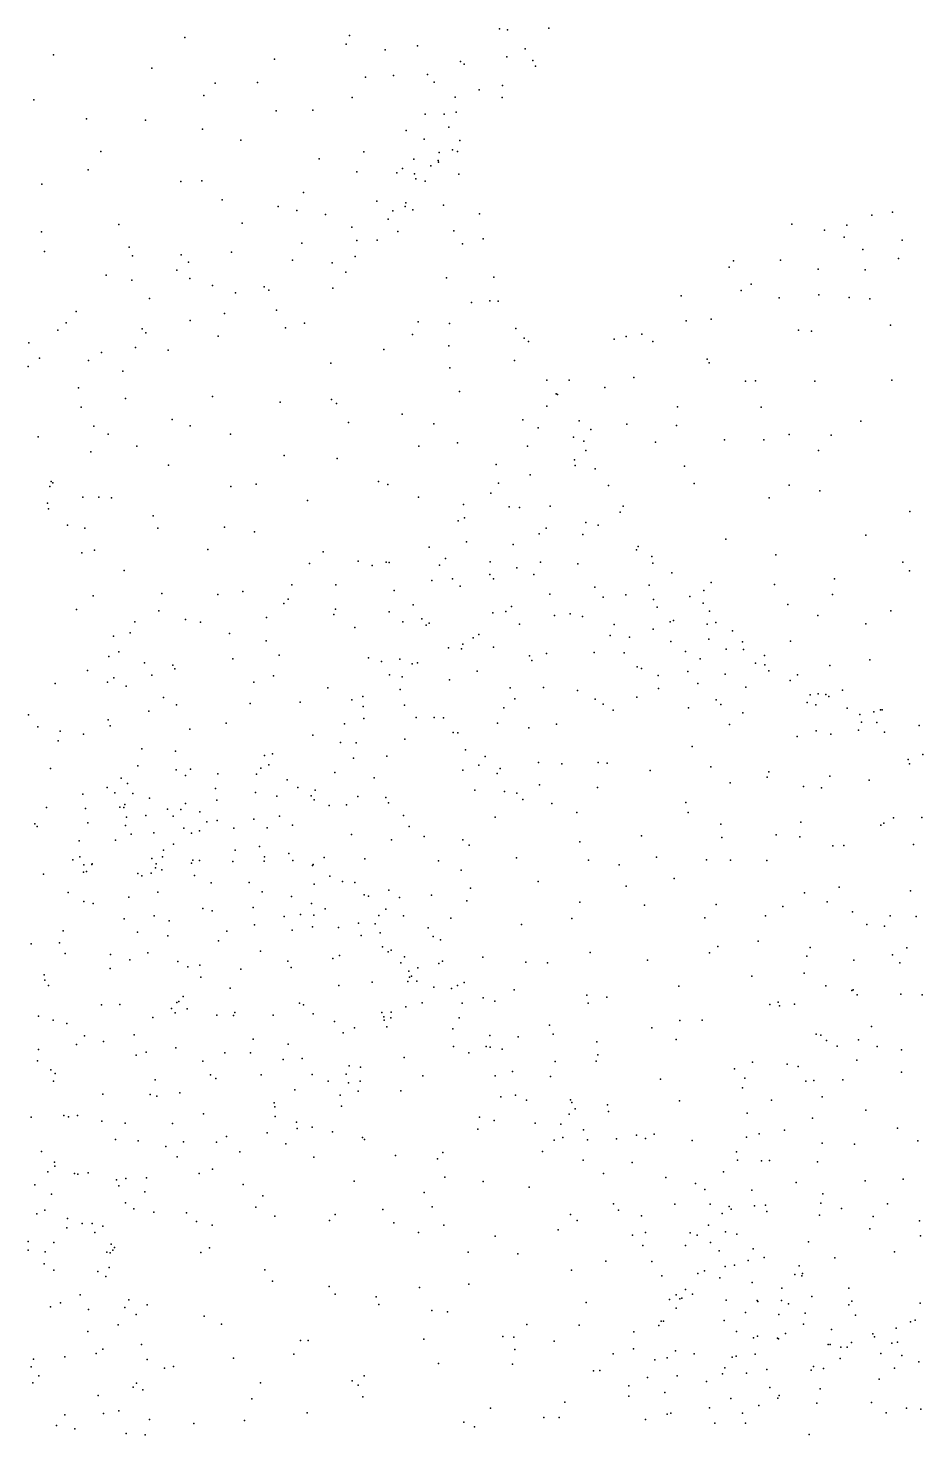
# Model space of a CAD drawing. Header units: metres. Extents: x -23.9 to 23.9, y -27.4 to 27.4.
# Drawn here: x -0.01 to 4.35, y 13.69 to 20.54 of the extents above; entities that cross this region are included whole.
import ezdxf

# ---------------------------------------------------------------- set-up
doc = ezdxf.new("R2010")
doc.units = ezdxf.units.M

msp = doc.modelspace()

# ---------------------------------------------------------------- linework, layer by layer
for p in [(0.7538, 20.494, 2.8102), (1.5562, 20.5032, -3.0308), (2.2852, 20.5357, -0.3714), (2.3245, 20.5306, -2.4328), (2.5255, 20.5388, -2.0507), (1.5399, 20.461, 2.1172), (1.7297, 20.4333, 1.702), (1.8863, 20.4533, 1.2499), (2.4107, 20.4377, -0.7996), (0.1147, 20.4083, -3.8147), (0.5936, 20.344, 2.942), (1.19, 20.3882, 2.8173), (2.0956, 20.376, -2.5747), (2.1133, 20.3627, -0.0599), (2.3216, 20.3993, -2.1925), (2.4482, 20.3818, -1.4392), (2.4605, 20.3543, -1.7099), (1.1083, 20.2747, -3.1901), (1.6339, 20.3007, 2.2853), (1.7702, 20.3084, 1.9166), (1.9359, 20.3133, 1.4799), (1.9677, 20.2764, 0.6299), (0.847, 20.2105, 3.012), (0.9013, 20.2711, -3.3279), (2.1876, 20.2379, -0.557), (2.2999, 20.2592, -1.2095), (0.0194, 20.1897, -3.6573), (1.377, 20.1395, -2.9234), (1.5695, 20.2004, 2.7058), (2.0697, 20.2023, -2.3146), (2.2984, 20.2014, -1.5854), (0.2756, 20.0967, 3.043), (0.5623, 20.0908, -3.4447), (1.1982, 20.1357, 3.0349), (1.924, 20.1202, 0.9207), (2.0157, 20.12, 1.3098), (2.0746, 20.1292, 0.0649), (0.8409, 20.0476, -3.2288), (1.8323, 20.041, -2.4821), (2.0389, 20.0562, -0.2815), (0.3452, 19.9383, -3.4492), (1.0269, 19.9935, -3.0688), (1.6252, 19.9365, 3.1119), (1.9198, 19.9978, 2.3254), (1.9914, 19.9339, -0.766), (2.0577, 19.9466, 2.1028), (2.0806, 19.9382, 1.8058), (2.0932, 19.9923, -1.533), (1.4086, 19.9032, 3.2685), (1.8686, 19.9015, 2.7021), (1.9518, 19.8691, 0.2245), (1.9876, 19.8938, -1.1012), (1.9886, 19.8867, 1.1209), (0.2835, 19.8492, 3.1328), (0.8364, 19.7957, -3.0465), (1.5922, 19.8393, -2.5682), (1.7868, 19.8348, -2.0553), (1.813, 19.8559, 2.9608), (1.8713, 19.8291, -1.7945), (1.8791, 19.8045, -0.354), (2.0878, 19.8278, 1.5231), (0.058, 19.7794, -3.3006), (0.7355, 19.7925, 3.3871), (1.3323, 19.7384, -2.5686), (1.9234, 19.7937, -1.458), (0.9365, 19.7024, -2.7688), (1.2085, 19.6701, 3.4729), (1.6885, 19.6961, -1.5547), (1.8265, 19.6697, 0.4917), (1.83, 19.6877, -0.7602), (2.0134, 19.6773, 2.903), (1.0329, 19.5898, -2.3598), (1.2993, 19.6507, -2.2338), (1.4388, 19.632, -1.8808), (1.7436, 19.6088, 0.2522), (1.7661, 19.6496, -0.1799), (1.8644, 19.6545, 3.2307), (2.1892, 19.6339, 1.8917), (4.0979, 19.6288, 10.0865), (4.1988, 19.6425, 9.8246), (0.0575, 19.5472, 3.0914), (0.4337, 19.5827, -2.8539), (1.5663, 19.5703, -1.1905), (1.791, 19.5485, 3.4804), (2.0639, 19.5514, 1.3346), (3.7081, 19.5844, 9.4988), (3.8682, 19.5556, 9.9787), (3.9628, 19.5214, 10.3166), (3.976, 19.5789, 9.4568), (0.4838, 19.4717, -2.5716), (1.3239, 19.4913, -1.4182), (1.5915, 19.5052, -0.762), (1.6898, 19.5057, -0.4453), (2.1061, 19.4892, 3.145), (2.2069, 19.5129, 2.3482), (4.0538, 19.4608, 8.9978), (4.2462, 19.5063, 9.1567), (0.0706, 19.4518, -2.7358), (0.4992, 19.4294, 3.5235), (0.7359, 19.4346, -2.1191), (0.7721, 19.4001, 3.7221), (0.9815, 19.4476, -1.8143), (1.2782, 19.4089, -1.0879), (1.4709, 19.3964, -0.4879), (1.5836, 19.4267, 3.7286), (3.4241, 19.4061, 9.8107), (3.6534, 19.4094, 10.2722), (4.2273, 19.4171, 8.8245), (0.3713, 19.3361, -2.2257), (0.7152, 19.36, -1.8234), (0.7794, 19.3193, -1.5514), (1.5377, 19.3508, -0.0545), (2.0285, 19.3226, 3.5181), (2.2579, 19.3257, 2.6562), (3.403, 19.3753, 9.5259), (3.836, 19.3648, 8.9122), (4.0655, 19.3615, 10.5999), (0.4969, 19.312, -1.9353), (0.8891, 19.2855, -1.2419), (1.0001, 19.2507, -0.9267), (1.1409, 19.279, 3.8352), (1.1626, 19.2635, -0.6013), (1.4753, 19.2728, 0.2078), (3.4614, 19.261, 10.4563), (3.51, 19.2927, 9.0221), (0.5831, 19.2232, -1.4206), (2.1491, 19.2026, 1.8112), (2.2391, 19.2103, 3.4158), (2.2791, 19.2097, 2.1894), (3.1697, 19.2354, 9.9585), (3.6468, 19.2258, 8.7827), (3.8398, 19.2397, 10.6695), (3.987, 19.227, 8.5208), (4.0878, 19.22, 10.8175), (0.2251, 19.1589, -1.5996), (0.7807, 19.115, 3.9127), (0.9477, 19.149, -0.5589), (1.1999, 19.1656, 0.0438), (3.1944, 19.114, 10.543), (3.3162, 19.1217, 8.8328), (0.1365, 19.0675, -0.9196), (0.1771, 19.1045, -1.1956), (0.546, 19.0748, -0.8266), (0.5646, 19.0555, 3.7471), (1.2447, 19.0791, 3.9973), (1.3365, 19.1024, 0.4388), (1.8629, 19.0467, 4.0528), (1.8893, 19.1093, 1.1806), (2.0425, 19.1009, 3.822), (2.3647, 19.0771, 3.1882), (2.9785, 19.048, 9.5724), (3.7412, 19.0675, 10.8739), (3.8042, 19.0633, 8.3625), (4.189, 19.0924, 8.1864), (-0.0051, 19.0071, -0.448), (0.5149, 18.9845, -0.4219), (0.9159, 19.0383, -0.0336), (1.7233, 18.9748, 1.0031), (2.0396, 18.9926, 1.6246), (2.4062, 19.0291, 2.8283), (2.4263, 19.0135, 2.5391), (2.8441, 19.0242, 10.4111), (2.9029, 19.0366, 9.9487), (3.0327, 19.0133, 9.244), (0.0464, 18.9316, 3.2477), (0.2857, 18.9202, 0.1003), (0.348, 18.9594, -0.1981), (0.6732, 18.9703, -0.1826), (1.4646, 18.9079, 0.7235), (2.3589, 18.9198, 2.3235), (3.2958, 18.9271, 8.4614), (3.3059, 18.9096, 10.8551), (-0.0083, 18.8914, 2.8651), (0.4518, 18.8689, 0.3361), (2.0443, 18.8843, 4.0814), (2.9392, 18.8374, 8.8163), (0.2361, 18.7874, 3.5642), (2.0911, 18.7695, 1.9208), (2.5159, 18.8244, 3.0623), (2.6251, 18.8252, 9.8752), (2.7986, 18.789, 9.0847), (3.4839, 18.8192, 8.208), (3.5319, 18.8214, 11.0649), (3.8199, 18.8204, 8.0212), (4.1951, 18.8255, 7.8178), (0.4663, 18.7352, 0.6468), (0.8887, 18.7453, 0.5025), (1.2187, 18.7179, 0.7521), (1.4677, 18.7311, 0.9059), (1.4922, 18.7111, 4.2488), (2.5155, 18.6989, 9.6563), (2.5612, 18.7586, 10.1714), (2.5689, 18.7553, 2.721), (0.2499, 18.6932, 0.7954), (0.6921, 18.6334, 0.7518), (1.8113, 18.6587, 1.3731), (2.3999, 18.6317, 9.9494), (3.1528, 18.6957, 8.2195), (3.5593, 18.6941, 7.9945), (0.3118, 18.6011, 3.7023), (0.7801, 18.6017, 4.1073), (0.9767, 18.5624, 0.7483), (1.5512, 18.619, 1.1068), (1.9656, 18.6121, 4.3565), (2.4736, 18.5927, 2.4081), (2.674, 18.6262, 8.9321), (2.7311, 18.5852, 8.6311), (2.9059, 18.6105, 10.8643), (3.1467, 18.6045, 11.109), (4.0439, 18.6244, 7.6274), (0.0409, 18.5486, 2.8135), (0.3804, 18.5615, 1.0745), (0.5208, 18.5028, 3.9227), (1.8936, 18.504, 1.6228), (2.0808, 18.5197, 1.9112), (2.4224, 18.504, 4.1749), (2.6458, 18.5476, 3.8605), (2.6965, 18.5283, 2.8217), (3.0449, 18.5234, 8.011), (3.3811, 18.5335, 7.8748), (3.5728, 18.5336, 11.1274), (3.6959, 18.5598, 7.7342), (3.9006, 18.5566, 11.1262), (0.2964, 18.4753, 1.3022), (1.2377, 18.4579, 1.0304), (1.4958, 18.4427, 4.4246), (2.6505, 18.4373, 10.7346), (2.7063, 18.4824, 3.2964), (3.8381, 18.4823, 7.5484), (0.6744, 18.4102, 1.2094), (2.2691, 18.4142, 9.6694), (2.4345, 18.3631, 8.8404), (2.6546, 18.4098, 8.45), (2.7507, 18.3936, 3.5393), (3.1856, 18.4068, 7.7703), (0.097, 18.3077, 1.7571), (0.1042, 18.3321, 3.239), (0.1122, 18.3252, 2.1522), (0.9785, 18.3066, 1.2302), (1.1021, 18.3177, 4.4321), (1.6963, 18.3313, 1.5619), (1.7416, 18.3164, 4.5334), (2.2817, 18.3238, 10.1688), (2.8157, 18.3112, 2.9937), (3.2329, 18.322, 11.168), (3.696, 18.3133, 11.1677), (0.0863, 18.2263, 2.4576), (0.2579, 18.2552, 3.6057), (0.3357, 18.2557, 1.6302), (0.3967, 18.2512, 3.8813), (1.3509, 18.2396, 1.3294), (1.8912, 18.2544, 1.8277), (2.1105, 18.2195, 9.8194), (2.2437, 18.2743, 4.508), (3.5979, 18.2518, 7.3559), (3.8448, 18.2852, 7.2748), (0.0906, 18.1989, 2.7572), (0.6002, 18.164, 1.6553), (2.1151, 18.1546, 9.5838), (2.3321, 18.2073, 10.516), (2.3834, 18.2049, 8.5699), (2.532, 18.2117, 10.7837), (2.8729, 18.1824, 3.5491), (2.8874, 18.2113, 11.0898), (4.2822, 18.1847, 11.0814), (0.1835, 18.1193, 3.4149), (0.2669, 18.1043, 2.2251), (0.6223, 18.1035, 4.1658), (0.9473, 18.1094, 1.6376), (1.0931, 18.0869, 4.5107), (2.0847, 18.1401, 4.6872), (2.5129, 18.1036, 8.2201), (2.7053, 18.1316, 7.9625), (2.7663, 18.1185, 2.7517), (2.1251, 18.0382, 10.2438), (2.3525, 18.025, 2.137), (2.4793, 18.0768, 4.5298), (2.6921, 18.0727, 4.3891), (2.9603, 18.0147, 3.8908), (3.387, 18.0499, 7.1448), (4.0694, 18.0694, 6.8535), (0.2537, 17.9847, 2.4666), (0.3152, 17.9963, 3.673), (0.8655, 18.0006, 4.3867), (1.4277, 17.9894, 1.6364), (1.9442, 18.0121, 1.9669), (2.0222, 17.9559, 9.3821), (2.9531, 17.9988, 7.3826), (3.0277, 17.9659, 3.1878), (3.6312, 17.9748, 6.9244), (0.4587, 17.8981, 3.9628), (1.3614, 17.9322, 4.7476), (1.5973, 17.9442, -21.3144), (1.6656, 17.9218, -21.6914), (1.7346, 17.9386, -20.9844), (1.7482, 17.9366, 4.7904), (1.9938, 17.9237, 4.824), (2.2395, 17.8784, -21.6826), (2.2398, 17.9397, 8.451), (2.3695, 17.911, -21.305), (2.4522, 17.8787, 4.7308), (2.4858, 17.938, 8.0194), (2.667, 17.9301, 2.5356), (3.0328, 17.9345, 3.6283), (3.1246, 17.8859, 7.0132), (4.2488, 17.9385, 11.1545), (4.2812, 17.897, 6.6921), (1.2755, 17.8278, -22.0059), (1.4892, 17.8277, -20.6181), (1.9557, 17.849, -20.4375), (2.0566, 17.858, 8.8465), (2.0947, 17.8214, 10.5431), (2.2559, 17.8573, 10.7693), (2.749, 17.8167, 4.5895), (3.0142, 17.8269, 2.9635), (3.3152, 17.8399, 11.2665), (3.6242, 17.8296, 6.7091), (3.9158, 17.8576, 6.623), (0.3081, 17.775, 2.5935), (0.6418, 17.7859, 4.3056), (0.9143, 17.7812, 4.5004), (1.037, 17.7956, -21.4959), (1.2569, 17.759, 1.9547), (1.7724, 17.8009, 2.0025), (2.5305, 17.7826, -21.8778), (2.7911, 17.768, -21.6132), (2.9002, 17.7788, -20.9171), (3.0355, 17.7565, 11.3028), (3.2119, 17.7713, 3.9068), (3.2766, 17.7397, 3.5628), (3.2798, 17.8007, 6.8169), (3.906, 17.7813, 6.3777), (0.2264, 17.7074, 2.8983), (0.6277, 17.7009, 2.0328), (1.2369, 17.7378, -20.4095), (1.4793, 17.6839, -22.4453), (1.4882, 17.7103, 4.8852), (1.7496, 17.6975, 9.8908), (1.8655, 17.7313, 9.43), (2.2538, 17.6926, 2.224), (2.3173, 17.6977, -20.1129), (2.3437, 17.7229, 7.9268), (2.5537, 17.679, 7.535), (2.6303, 17.6864, 4.9047), (2.6891, 17.6736, -20.1787), (3.0537, 17.7193, 4.7469), (3.3087, 17.6994, -21.2861), (3.6891, 17.733, 11.2708), (3.8352, 17.6797, 6.1222), (4.1908, 17.7019, 6.3179), (0.5117, 17.6474, 4.037), (0.7577, 17.6593, -21.2121), (0.8308, 17.6463, -20.4796), (1.1517, 17.6699, 4.6805), (1.5813, 17.6211, -19.9433), (1.8147, 17.6478, 10.1292), (1.9086, 17.6631, 4.9878), (1.9292, 17.6314, -22.5936), (1.9429, 17.6416, 8.6963), (2.3824, 17.6365, -22.5046), (2.8434, 17.6347, 2.6001), (3.0345, 17.6123, 6.6884), (3.1157, 17.6474, -20.3173), (3.132, 17.6548, -21.6622), (3.2961, 17.6373, 3.1614), (3.3389, 17.6453, 4.2504), (3.4194, 17.6041, 6.4054), (4.0694, 17.6388, 11.2909), (0.4071, 17.5789, 3.8135), (0.4877, 17.5941, 2.3183), (0.9711, 17.5906, -22.3767), (1.1496, 17.5554, 2.0358), (2.1077, 17.5394, 10.8576), (2.1581, 17.5699, -19.7488), (2.1853, 17.5864, 8.0724), (2.8241, 17.5819, 11.2659), (2.9187, 17.5731, 5.1009), (3.1199, 17.5518, 2.8508), (3.3042, 17.5638, 5.0452), (3.4684, 17.551, -20.6148), (3.7023, 17.5541, 5.8657), (0.3839, 17.479, -20.9132), (0.4331, 17.5023, -21.409), (0.9879, 17.4685, -20.0274), (1.2139, 17.4859, -22.7834), (1.6483, 17.4726, 9.6489), (1.8015, 17.4661, 8.8398), (2.0368, 17.5217, 8.3151), (2.1012, 17.516, 2.1305), (2.2571, 17.5245, 5.1159), (2.432, 17.483, 7.4386), (2.5147, 17.4943, -19.6845), (2.7465, 17.4985, 6.9707), (2.8931, 17.4974, -19.8835), (3.1915, 17.503, 6.3562), (3.2631, 17.4683, 5.2671), (3.3895, 17.5146, 11.3317), (3.4734, 17.5139, -21.5237), (3.5762, 17.4834, 3.4101), (0.2811, 17.4107, 3.2753), (0.5576, 17.4481, -20.4364), (0.6963, 17.4372, 4.3789), (0.7064, 17.4194, 2.1265), (1.7113, 17.4547, 9.2846), (1.8603, 17.4433, 5.1244), (1.8867, 17.4486, 10.6288), (2.1776, 17.4085, 7.8374), (2.4431, 17.4603, 11.0833), (2.9563, 17.4296, -22.4685), (2.9764, 17.4205, 5.3941), (3.2032, 17.4068, 5.9547), (3.532, 17.4464, 4.8263), (3.5779, 17.4393, 4.3894), (3.5959, 17.4097, 5.5104), (3.8939, 17.4349, 5.6885), (4.089, 17.4623, 5.8333), (0.1239, 17.348, -21.2498), (0.3775, 17.354, 2.8567), (0.4088, 17.3751, -22.0165), (0.4693, 17.3346, 3.9225), (0.593, 17.3889, -22.5256), (1.0898, 17.3544, 4.7093), (1.1861, 17.3844, -19.7378), (1.7498, 17.3899, 10.3926), (1.8114, 17.381, -23.0537), (2.0428, 17.3658, -19.4315), (3.0575, 17.3868, 2.6367), (3.2514, 17.3476, 2.8287), (3.3836, 17.3931, 5.7042), (3.4848, 17.3301, -22.1016), (3.7002, 17.3627, 4.0485), (3.7361, 17.3901, 11.3358), (0.6502, 17.2791, 2.3583), (1.4499, 17.3272, 2.0881), (1.5668, 17.2691, 9.3861), (1.6205, 17.2849, 5.0783), (1.8016, 17.319, 8.5569), (2.338, 17.3269, 5.3146), (2.3609, 17.2733, -19.2906), (2.4998, 17.3279, 7.1064), (2.6652, 17.314, 11.2634), (2.7508, 17.2708, 6.6314), (2.9542, 17.2812, 11.4106), (3.0604, 17.3236, 5.7151), (3.3397, 17.2679, -22.4559), (3.7983, 17.2931, 5.1075), (3.8372, 17.2981, 5.3942), (3.8749, 17.2944, -20.449), (3.8893, 17.2838, -21.329), (3.9555, 17.3146, -20.9253), (-0.0061, 17.1957, -21.5867), (0.5793, 17.2134, 4.1343), (0.7137, 17.2434, -22.8617), (1.0717, 17.2505, 2.1497), (1.3163, 17.2573, 4.8805), (1.6216, 17.2365, -19.2926), (1.8228, 17.2416, 10.7917), (2.307, 17.2301, 2.2008), (2.791, 17.2471, -19.4171), (2.8393, 17.2174, 5.8739), (3.205, 17.2286, 11.4055), (3.3623, 17.245, -19.6237), (3.4694, 17.2052, 11.3932), (3.7826, 17.2557, 3.4798), (3.8254, 17.2437, 4.3447), (3.9778, 17.228, 4.8281), (4.0402, 17.1971, 4.5796), (4.1084, 17.2091, 5.1414), (4.1397, 17.2193, 5.3842), (4.1488, 17.2194, 11.3661), (0.0385, 17.1362, -20.5624), (0.3808, 17.1705, -19.9011), (0.3913, 17.1415, 3.2301), (0.7788, 17.1249, 4.4638), (0.9556, 17.155, -19.4333), (1.5313, 17.1512, 10.2533), (1.6258, 17.1776, 8.7698), (1.8795, 17.1827, 2.0778), (1.9684, 17.1818, 7.9867), (2.0137, 17.1803, 5.3113), (2.2755, 17.154, 11.0886), (2.4291, 17.1322, 6.9307), (2.5629, 17.1496, 5.583), (3.4051, 17.148, 2.8365), (4.048, 17.1603, 3.9486), (4.1222, 17.1586, 4.2927), (4.3291, 17.1431, 5.0537), (0.1374, 17.0683, -13.2778), (0.1478, 17.1164, -22.3793), (0.2606, 17.1016, -14.2818), (1.3775, 17.0961, 9.7469), (1.5123, 17.0599, 8.9687), (1.5879, 17.0597, 10.5849), (1.8258, 17.0769, 8.1587), (2.06, 17.11, 7.6786), (2.0825, 17.1081, -23.3359), (3.7339, 17.089, -22.1866), (3.8272, 17.1168, -19.8328), (3.8984, 17.1012, 11.3874), (4.0329, 17.1203, 3.6777), (4.1603, 17.1115, -21.236), (0.5454, 17.0293, 2.7751), (0.7082, 17.0188, 2.526), (1.1413, 16.9972, -23.4088), (1.1811, 17.0049, 4.8255), (1.737, 16.9945, -18.8879), (2.1204, 17.0249, 7.4218), (2.2164, 16.9922, 5.5679), (3.2228, 17.041, -19.3391), (4.3463, 17.0014, 3.9833), (0.0999, 16.9348, -12.8026), (0.5254, 16.9474, -14.5235), (0.7121, 16.9269, -14.1374), (0.7824, 16.9303, -23.3434), (1.1247, 16.936, -18.9091), (1.1628, 16.9514, 9.8524), (1.5757, 16.9849, 8.5913), (2.1081, 16.9263, -18.8093), (2.1855, 16.9495, 7.1684), (2.2887, 16.9345, 2.1871), (2.4754, 16.9638, 5.9576), (2.5896, 16.9565, 6.186), (2.7653, 16.9638, -19.0833), (2.8099, 16.9596, 11.4685), (3.0189, 16.9238, 2.4696), (3.3141, 16.9421, -22.7752), (3.5961, 16.9182, 11.4467), (4.2746, 16.9776, -20.2454), (4.2816, 16.9575, -21.5219), (0.4437, 16.8877, -13.0546), (0.4747, 16.8617, -15.1533), (0.7583, 16.9007, -18.9057), (0.9148, 16.9082, 4.6429), (1.103, 16.9059, 2.2675), (1.2527, 16.879, 9.5235), (1.4842, 16.9151, 5.0485), (1.6763, 16.888, 11.0026), (2.2749, 16.9097, 6.9107), (2.4811, 16.8548, 6.4443), (3.4081, 16.8643, 2.6282), (3.5885, 16.892, 2.841), (3.8941, 16.8961, 3.2537), (4.085, 16.8772, 3.4288), (0.2571, 16.8086, -15.6772), (0.3763, 16.8415, -19.1202), (0.4134, 16.8161, 3.4488), (0.5014, 16.812, 3.1338), (0.5819, 16.7893, 2.8632), (0.9036, 16.8372, -13.6886), (1.0987, 16.8175, 10.2246), (1.2025, 16.799, -23.7063), (1.3044, 16.8422, 10.4242), (1.3698, 16.8011, 8.8227), (1.3832, 16.7812, 10.6981), (1.3881, 16.828, -18.6742), (1.5971, 16.7971, 8.2766), (1.7321, 16.7928, -18.5811), (2.1656, 16.828, 11.1645), (2.3096, 16.8224, -23.6), (2.3705, 16.8137, 6.2184), (2.3989, 16.7829, 11.2868), (2.7634, 16.8413, 2.3688), (3.7649, 16.846, -19.4434), (3.8528, 16.8401, 11.4467), (0.0814, 16.7436, 10.4989), (0.2712, 16.7388, -23.1878), (0.4373, 16.746, 3.7915), (0.457, 16.7438, -18.8072), (0.4623, 16.7587, -12.5611), (0.6695, 16.7366, 9.8698), (0.7355, 16.7342, -12.9543), (0.7574, 16.763, 2.692), (0.8275, 16.7234, -14.997), (0.9106, 16.7791, -14.3898), (1.4562, 16.7544, 8.5332), (1.5411, 16.7563, 2.2754), (1.7462, 16.7672, 7.8985), (2.5412, 16.7638, -18.7724), (2.6624, 16.7199, 11.463), (3.1931, 16.768, -19.0485), (3.204, 16.7201, 11.5152), (0.0242, 16.6649, 9.99), (0.035, 16.6514, 10.7438), (0.2814, 16.6697, 10.2408), (0.4661, 16.657, 10.8538), (0.4708, 16.6977, 10.5687), (0.5637, 16.7049, 4.0455), (0.6976, 16.7019, -23.6591), (0.861, 16.6749, 9.4394), (0.9117, 16.6806, 10.851), (1.09, 16.6878, -18.4646), (1.1557, 16.6444, -13.8507), (1.2146, 16.7025, 9.0582), (1.2789, 16.6577, 11.0795), (1.818, 16.7053, 7.649), (1.8468, 16.6512, 5.3391), (2.2647, 16.6975, 6.6367), (3.3625, 16.6635, -22.981), (3.7527, 16.6733, 2.8359), (4.1414, 16.658, -22.1414), (4.1569, 16.6677, 3.2488), (4.203, 16.6941, 11.4587), (4.3418, 16.6954, 3.4743), (0.2405, 16.5813, 10.9331), (0.4174, 16.5857, -18.4868), (0.4932, 16.6137, 10.0041), (0.6027, 16.6212, 9.62), (0.749, 16.6427, 10.4884), (0.7866, 16.6185, -12.6252), (0.8259, 16.6313, -15.5311), (0.992, 16.6433, 4.7259), (1.5656, 16.6126, 8.0928), (1.7603, 16.586, 11.2649), (1.9193, 16.6021, 7.2883), (2.1079, 16.5863, -23.93), (2.6775, 16.5763, 2.3297), (2.9766, 16.6061, 2.4462), (3.3672, 16.5984, 2.5973), (3.632, 16.611, 11.5106), (3.7481, 16.6013, -19.2023), (0.6512, 16.5363, 11.1324), (0.6997, 16.5649, 4.2701), (0.9994, 16.5368, 11.2287), (1.1175, 16.5549, 8.8138), (1.2601, 16.5197, -14.2435), (2.1378, 16.5602, 2.2549), (3.9078, 16.5567, -22.589), (3.9625, 16.5599, 2.9159), (4.3003, 16.5639, -19.4677), (0.2099, 16.4888, -16.7959), (0.2439, 16.5031, 11.4292), (0.2626, 16.4647, -23.5873), (0.301, 16.4669, 11.1917), (0.3037, 16.4705, 9.609), (0.5935, 16.4963, 9.3577), (0.6118, 16.4497, -16.5832), (0.6155, 16.4695, -17.5098), (0.6418, 16.4413, -17.101), (0.6455, 16.5046, 2.8942), (0.7866, 16.4723, -16.2813), (0.7927, 16.4884, -18.0396), (0.8249, 16.4856, -12.2686), (0.9886, 16.4816, -24.062), (1.1412, 16.4825, -12.842), (1.1428, 16.5032, 4.8753), (1.2793, 16.4855, 2.3985), (1.375, 16.4615, 8.3272), (1.3797, 16.4673, 11.2861), (1.433, 16.5014, -18.0905), (1.6305, 16.4948, 7.7979), (1.989, 16.485, 11.4044), (2.0986, 16.4384, 5.9592), (2.3691, 16.4991, 11.4754), (2.719, 16.4877, -23.6437), (2.8687, 16.4649, -18.5816), (3.0507, 16.5028, -23.3811), (3.2935, 16.4901, 11.5589), (3.4103, 16.4881, -18.9059), (3.5867, 16.4855, 2.6797), (0.0659, 16.4193, -18.4886), (0.2608, 16.4299, -17.4544), (0.2755, 16.4332, -17.9685), (0.5257, 16.4227, -23.9296), (0.5455, 16.4109, 11.3387), (0.5903, 16.4236, 3.1685), (0.802, 16.4133, 8.9185), (0.8832, 16.3778, 11.3775), (1.0667, 16.3796, -16.5157), (1.3845, 16.371, -14.6844), (1.4608, 16.409, -13.6406), (1.5223, 16.3832, 2.4072), (1.5825, 16.3789, 11.4089), (2.4734, 16.383, 2.2665), (3.1358, 16.3983, 2.5032), (0.1871, 16.3305, 11.9667), (0.4822, 16.3077, 3.8344), (0.6223, 16.3318, 4.1217), (1.1303, 16.3339, 8.5005), (1.2727, 16.3108, 4.9943), (1.627, 16.3191, -17.6721), (1.6476, 16.3121, 5.2531), (1.7468, 16.3418, 7.3431), (1.7985, 16.3053, 2.3933), (1.9541, 16.3177, 5.6881), (2.1446, 16.3509, 6.4648), (2.9018, 16.3618, 2.4118), (3.7703, 16.3287, 2.7361), (3.9386, 16.3568, -19.0655), (4.2858, 16.3382, 11.6229), (0.2631, 16.2861, 9.2204), (0.3079, 16.2767, -11.7081), (0.8425, 16.2517, -11.8461), (0.8878, 16.2411, 4.5146), (1.0867, 16.258, -24.4271), (1.3704, 16.277, 8.103), (1.4377, 16.2511, -17.3908), (1.7331, 16.2494, -24.3717), (2.1276, 16.2894, -24.2071), (2.6767, 16.2837, 11.7056), (2.9911, 16.2685, 11.7136), (3.3398, 16.2716, 2.5794), (3.6656, 16.2618, -23.0689), (3.8813, 16.2852, 11.6712), (4.0046, 16.2366, 2.8575), (0.4598, 16.2023, 8.9122), (0.6045, 16.2167, -24.3816), (0.6777, 16.1924, 8.661), (1.0929, 16.1721, 2.6942), (1.2382, 16.2127, -12.1207), (1.3174, 16.2238, -16.32), (1.3816, 16.22, -15.8635), (1.5997, 16.1806, 7.4674), (1.6806, 16.1769, -14.244), (1.6979, 16.2185, -13.1194), (1.818, 16.2165, 5.4218), (2.0483, 16.2047, 2.3911), (2.3933, 16.1741, -18.0085), (2.6386, 16.2041, -23.9681), (3.2851, 16.2071, 11.7439), (3.5808, 16.2172, -18.732), (4.0743, 16.1748, -4.0497), (4.1595, 16.1658, -3.1874), (4.1872, 16.217, -4.4988), (4.3144, 16.2139, -5.0993), (0.1621, 16.1432, 8.9236), (0.5247, 16.1371, 11.7735), (0.6718, 16.1193, 3.1525), (0.9587, 16.1415, 11.5631), (1.2764, 16.1468, 11.5468), (1.3752, 16.1629, -24.5925), (1.502, 16.1601, -16.8438), (1.6123, 16.1208, -15.2852), (1.7047, 16.1331, 7.1722), (1.9379, 16.1581, 6.6823), (1.9624, 16.1157, -17.5907), (1.9983, 16.1, 6.2734), (0.0065, 16.0803, -23.8878), (0.1448, 16.0853, 12.3415), (0.1725, 16.0339, -11.3873), (0.3918, 16.0284, -24.6345), (0.5748, 16.0359, 3.5348), (0.9184, 16.0945, 2.8544), (1.123, 16.0438, -11.7033), (1.717, 16.0656, -17.2433), (1.7443, 16.0414, 11.7427), (1.7592, 16.0501, -12.5459), (2.7275, 16.0378, 11.87), (3.3072, 16.0359, -18.4134), (3.3492, 16.0666, -23.4771), (3.5451, 16.0925, 2.6516), (3.7986, 16.0624, 11.8216), (4.2679, 16.0607, 3.0056), (0.3906, 15.9598, 12.1899), (0.4871, 16.0018, 3.8104), (0.7206, 15.9935, 11.7167), (0.7692, 15.9681, 8.2975), (0.8276, 15.976, 4.3882), (1.2564, 15.9954, -24.9324), (1.2711, 15.9645, 7.8086), (1.4749, 16.0086, 11.7126), (1.507, 16.0237, 2.5338), (1.8054, 15.9876, 5.5873), (1.8241, 16.0168, -14.6447), (1.888, 15.9634, 5.9093), (1.9908, 15.9843, -13.4473), (2.0085, 15.9959, 11.8411), (2.2044, 16.0161, -24.4096), (2.414, 15.9916, 11.8761), (2.5196, 15.9876, 2.3964), (3.0059, 16.0005, 11.8904), (3.7815, 16.0207, 2.7271), (4.0099, 16.0007, -3.5772), (4.1986, 16.027, 11.8322), (4.2338, 15.9875, -5.3883), (0.0698, 15.9294, -24.5509), (0.0737, 15.9039, 8.5633), (0.8318, 15.9188, -25.1991), (1.0262, 15.9566, 8.0862), (1.6663, 15.8944, 5.3295), (1.8404, 15.8968, -15.64), (1.845, 15.9479, -24.7391), (1.8484, 15.9177, -12.2153), (1.8578, 15.9224, -16.9787), (1.8834, 15.8982, -15.3002), (2.1143, 15.8913, 2.4897), (3.5135, 15.9222, 11.9244), (3.7682, 15.9377, -23.1512), (0.0913, 15.8782, 12.689), (0.7457, 15.8242, 11.9159), (0.9746, 15.8639, 2.91), (1.504, 15.8769, 7.2956), (1.9657, 15.8697, -14.9405), (2.0524, 15.8634, -14.3408), (2.0817, 15.8775, -13.8986), (2.3575, 15.8568, -17.5937), (2.7109, 15.831, 12.0037), (3.1592, 15.8745, 2.5005), (3.8736, 15.8766, -4.1509), (4.0005, 15.8529, -3.0911), (4.0069, 15.8568, 11.951), (4.0263, 15.8317, -5.1156), (4.2399, 15.8359, -2.4457), (4.3429, 15.8312, 11.958), (0.3488, 15.783, 8.3047), (0.4381, 15.7846, -25.2417), (0.6892, 15.765, 3.4102), (0.716, 15.7939, 4.1943), (0.7251, 15.7989, 8.1097), (0.766, 15.7645, 3.1371), (1.3131, 15.792, 5.1011), (1.3326, 15.783, -11.4063), (1.8293, 15.7737, 2.5726), (1.9102, 15.7934, -16.0321), (2.1043, 15.7915, -12.4335), (2.206, 15.818, -12.9051), (2.2626, 15.8007, 11.9891), (2.717, 15.791, -24.2744), (2.8076, 15.8201, -17.9896), (3.6011, 15.7856, -23.416), (3.6421, 15.7962, 2.6716), (3.6488, 15.7787, -18.4084), (3.7216, 15.7859, 12.0072), (0.0413, 15.7278, 8.3155), (0.1139, 15.7081, -25.39), (0.1802, 15.6921, 12.8286), (0.5983, 15.7209, 3.6758), (0.7079, 15.7437, -25.609), (0.9094, 15.7327, 7.8823), (0.9909, 15.7308, -11.1938), (0.9978, 15.7453, 11.8778), (1.1846, 15.7323, 7.5816), (1.3786, 15.74, 11.9289), (1.4834, 15.7025, -25.2686), (1.7137, 15.7463, 5.5578), (1.7235, 15.7255, 11.9968), (1.7252, 15.7081, 6.5861), (1.7572, 15.7207, -11.6631), (1.7583, 15.747, 5.8538), (2.0903, 15.7198, -12.0813), (3.164, 15.707, -18.0947), (3.2717, 15.7084, 12.0743), (0.2654, 15.6324, -25.8662), (0.5071, 15.6368, 12.4814), (1.5244, 15.6474, 6.9581), (1.5793, 15.6721, 2.6586), (1.7382, 15.6765, 6.0907), (2.058, 15.6662, 12.0612), (2.238, 15.6342, -14.5996), (2.3761, 15.6279, -13.6874), (2.5292, 15.6837, 2.5001), (2.5471, 15.6408, 12.1153), (3.0269, 15.6707, 12.1079), (3.8265, 15.6401, 2.7263), (3.8499, 15.6363, -4.905), (4.0966, 15.6781, 2.8175), (0.0423, 15.5659, 19.7604), (0.2277, 15.5908, 8.0525), (0.3577, 15.6055, -10.9367), (0.5663, 15.5524, 3.8676), (0.7101, 15.5742, 12.3045), (0.9483, 15.5489, 7.6119), (1.0737, 15.5494, 4.7077), (1.0862, 15.6161, 2.9322), (1.2568, 15.5915, -25.5392), (2.0623, 15.5797, -11.6714), (2.1369, 15.5498, 2.6151), (2.2205, 15.5812, -24.7873), (2.2402, 15.5764, -15.1003), (2.298, 15.5677, -16.7022), (2.7592, 15.603, -17.6911), (3.1459, 15.6141, 2.4896), (3.8779, 15.6089, 12.1195), (3.9288, 15.5815, -5.3424), (4.0326, 15.6131, -2.5918), (4.1243, 15.5812, 12.1306), (4.2417, 15.5636, -18.5531), (0.0367, 15.5111, 20.0969), (0.5171, 15.538, 7.8593), (0.8423, 15.5092, -25.9119), (1.2337, 15.5175, 4.9473), (1.3248, 15.5227, 7.0963), (1.5538, 15.486, 12.1402), (1.6091, 15.4804, 5.9065), (1.822, 15.5264, -11.3639), (2.5567, 15.5066, -13.0045), (2.7558, 15.5093, -24.4718), (2.7648, 15.5406, 2.5147), (3.5176, 15.5047, 12.2004), (3.6852, 15.4943, -3.8176), (3.7396, 15.4831, -3.3565), (4.0247, 15.5133, -5.7778), (0.1016, 15.4667, 19.3761), (0.1157, 15.4122, 19.1261), (0.1235, 15.4484, -26.3272), (0.6105, 15.4184, -26.2579), (0.8786, 15.442, 3.1571), (0.9045, 15.424, 4.4333), (1.1263, 15.4422, 7.2342), (1.3739, 15.4433, -11.0288), (1.4516, 15.4111, 6.7707), (1.5399, 15.4465, 5.3654), (1.6069, 15.4123, 6.4748), (1.9123, 15.4379, 2.7112), (2.2647, 15.4369, -16.0961), (2.3489, 15.4579, 12.2196), (2.5338, 15.4348, -12.1734), (3.0694, 15.4213, 12.2714), (3.4292, 15.4721, 2.5875), (3.4793, 15.4256, -18.0434), (3.7763, 15.4123, 12.2532), (3.8161, 15.4145, -2.8256), (3.9569, 15.418, -18.2982), (4.243, 15.4557, -6.343), (0.3544, 15.3481, 7.6268), (0.5858, 15.3467, -10.7532), (0.7304, 15.3542, 4.1923), (1.29, 15.3694, 12.1961), (1.5105, 15.3432, 5.6817), (1.5501, 15.4034, -25.6619), (1.5978, 15.3635, 2.8057), (1.8053, 15.3643, 12.2389), (2.3631, 15.344, -11.5636), (3.4678, 15.3784, -23.7634), (0.6185, 15.3386, 7.5106), (1.1892, 15.3069, 6.9562), (1.1922, 15.2862, 3.0189), (1.5167, 15.2893, 6.1119), (2.2918, 15.3361, -25.013), (2.4165, 15.3184, -15.5013), (2.6314, 15.32, -14.0664), (2.6373, 15.3083, -24.7384), (2.654, 15.2766, -17.1176), (2.8108, 15.2964, -12.6878), (3.1622, 15.3157, 2.5395), (3.61, 15.3188, -4.722), (3.8562, 15.3348, 2.7455), (0.0064, 15.236, 7.5863), (0.1647, 15.2437, 19.8615), (0.1888, 15.2387, 19.4373), (0.2327, 15.2447, 13.0456), (0.3505, 15.2175, 3.988), (0.464, 15.2068, 12.8319), (0.6942, 15.206, 3.7238), (0.8444, 15.2521, 12.4009), (1.1933, 15.2391, 5.09), (1.2983, 15.2124, 6.6106), (2.1888, 15.2358, 2.7586), (2.2601, 15.2203, -11.1859), (2.4597, 15.2065, -16.2504), (2.6255, 15.2513, -11.7455), (2.817, 15.2645, -13.19), (3.4912, 15.2558, 12.3661), (3.8084, 15.2315, -23.4412), (4.0682, 15.2704, 2.8487), (0.9567, 15.1415, 6.8566), (1.1547, 15.1598, 12.2903), (1.3016, 15.1808, -10.6585), (1.3745, 15.1882, 5.8928), (1.4727, 15.1656, -26.0395), (1.6189, 15.1376, 2.93), (2.1805, 15.1786, 12.389), (2.5843, 15.2022, -14.7084), (2.5945, 15.1381, 2.7312), (2.6945, 15.1744, -14.3611), (2.9531, 15.1491, -12.19), (3.0385, 15.1528, -17.5743), (3.4881, 15.1395, -4.1839), (3.5499, 15.1549, -3.3496), (3.673, 15.1735, -5.3392), (4.2234, 15.1834, 12.3919), (0.0561, 15.0697, 4.1643), (0.4161, 15.1274, 7.2602), (0.527, 15.1211, 4.4629), (0.6624, 15.0942, 12.6469), (0.7471, 15.1157, 7.0211), (0.909, 15.1154, -26.5084), (1.2464, 15.1073, 6.3818), (1.6294, 15.1281, 12.3796), (2.4943, 15.0685, -25.1135), (2.5516, 15.1238, -15.7807), (2.7143, 15.126, 12.4643), (2.8557, 15.1314, -13.8731), (2.9956, 15.1331, -24.5037), (3.2228, 15.123, 2.6849), (3.8558, 15.1096, 12.4519), (4.0143, 15.1041, -18.1594), (4.3216, 15.121, 3.0017), (0.1197, 15.0177, 18.8769), (0.7172, 15.0432, 4.8534), (1.0225, 15.0675, 6.562), (1.3822, 15.0416, 3.0844), (1.7791, 15.0502, -25.9736), (1.9841, 15.0328, -10.7864), (2.0101, 15.0648, 2.8751), (2.6936, 15.0262, -15.1018), (2.9319, 15.0155, -17.2866), (3.4393, 15.0669, -4.5167), (3.4434, 15.0275, -3.7678), (3.5612, 15.0235, -2.9305), (3.6, 15.0253, 12.5156), (3.8329, 15.0194, -6.238), (0.0875, 14.9703, 20.6025), (0.1212, 14.9982, -10.604), (0.2181, 14.9619, 7.0758), (0.2342, 14.9588, 19.2129), (0.2833, 14.9647, 19.7072), (0.4679, 14.9377, 4.8236), (0.568, 14.9407, -26.8748), (0.8245, 14.962, 12.4914), (0.8896, 14.9837, 5.2242), (2.0201, 14.944, 12.5298), (2.7919, 14.9617, -11.3139), (3.095, 14.943, -13.5837), (3.3759, 14.9702, 2.8171), (4.2508, 14.9339, -7.143), (0.0236, 14.9074, 4.5009), (0.4219, 14.9314, 12.9612), (0.4332, 14.9023, 6.7249), (0.56, 14.8726, 5.0511), (1.038, 14.9083, 5.8459), (1.5777, 14.9252, -26.3302), (1.9187, 14.8694, -10.4933), (2.206, 14.9225, -25.6351), (2.4303, 14.8961, 12.5926), (3.2399, 14.9131, -12.7607), (3.2849, 14.8834, -12.3882), (3.5139, 14.8804, -5.4323), (3.7291, 14.9188, -2.2383), (4.0651, 14.9257, 2.9884), (0.1047, 14.8618, 3.7325), (0.4656, 14.8187, 6.4712), (1.1002, 14.7984, 12.4178), (1.1341, 14.8534, -26.667), (1.9577, 14.7996, 3.0141), (2.8399, 14.8138, -15.4191), (3.1394, 14.8128, -14.0007), (3.3108, 14.8134, -24.3354), (3.4042, 14.8007, -17.6758), (3.5273, 14.8043, 2.9594), (3.5804, 14.8084, -23.986), (3.8503, 14.8182, -6.6286), (3.8592, 14.8626, 12.6159), (4.1737, 14.8136, -23.2771), (0.0346, 14.7657, 4.9027), (0.0724, 14.7841, 13.3373), (0.1836, 14.7431, 6.5178), (0.5056, 14.7908, 3.5654), (0.6041, 14.7731, 6.2257), (0.7632, 14.7712, 3.3666), (0.8108, 14.7291, 5.7175), (1.1927, 14.7539, 3.3159), (1.459, 14.7328, 3.2347), (1.4862, 14.7627, 12.5337), (1.7183, 14.7876, 3.0951), (2.6307, 14.7624, 2.9191), (2.6646, 14.7338, -25.2819), (2.8645, 14.7841, 12.699), (2.9771, 14.7553, -10.9502), (3.3703, 14.7678, -5.139), (3.4135, 14.7892, 12.678), (3.5868, 14.7765, -5.963), (3.8435, 14.7585, -17.9152), (3.9507, 14.7912, -23.5517), (4.1047, 14.7524, -1.5309), (4.3296, 14.7314, 12.689), (0.1804, 14.6978, 20.7374), (0.2551, 14.7187, 5.1627), (0.3038, 14.7189, 13.1465), (0.3156, 14.6745, 19.2989), (0.3546, 14.7058, -10.4276), (0.8878, 14.7107, 12.5263), (1.7708, 14.7222, 12.6247), (1.8916, 14.6751, -26.2603), (2.0141, 14.7105, 12.6818), (2.5716, 14.6877, -10.532), (2.9326, 14.6617, -16.3251), (2.9962, 14.6743, -24.9114), (3.214, 14.6728, 12.7616), (3.2482, 14.6611, -3.9251), (3.3027, 14.7108, 3.0143), (3.3853, 14.6788, -11.5518), (3.441, 14.6661, -2.5997), (4.0878, 14.6919, 12.7225), (4.3341, 14.6586, -1.2337), (-0.0074, 14.6302, 6.3699), (0.1167, 14.6261, 5.6504), (0.396, 14.6174, 20.1882), (0.4126, 14.602, 5.816), (0.874, 14.6002, -10.2649), (2.2649, 14.6565, 12.7363), (2.9827, 14.6114, -15.684), (3.1905, 14.6116, -14.5455), (3.3129, 14.6256, -11.2248), (3.5211, 14.5956, -2.2314), (3.7904, 14.6297, -1.8504), (-0.0076, 14.5884, 6.0024), (0.0701, 14.5227, 18.9915), (0.0744, 14.5802, 3.4232), (0.3753, 14.5784, 20.5223), (0.3911, 14.5756, 19.5377), (0.4039, 14.5885, 19.8574), (0.8329, 14.577, -27.1069), (2.1327, 14.5793, -10.1969), (2.3746, 14.5716, 3.0482), (2.8038, 14.5348, 3.1114), (3.0269, 14.5328, 12.8608), (3.3549, 14.5857, -5.5046), (3.4967, 14.5388, -24.3021), (3.5732, 14.5523, -13.0791), (3.9183, 14.5513, -7.2527), (4.2079, 14.58, 3.1904), (0.1174, 14.492, 13.2066), (0.3304, 14.4848, 3.3242), (0.37, 14.4602, 13.0966), (0.3859, 14.5052, -27.3246), (1.1443, 14.4936, 3.3169), (2.6368, 14.4916, -10.2429), (3.0753, 14.4639, -10.3796), (3.251, 14.4746, 3.195), (3.2841, 14.4889, -24.6866), (3.3584, 14.4538, -5.8326), (3.3839, 14.509, -17.3281), (3.4291, 14.5155, 12.8593), (3.7235, 14.4709, 12.8802), (3.7441, 14.513, -23.9977), (3.7575, 14.4638, -11.8388), (3.7612, 14.4744, -12.3308), (1.1804, 14.4386, -10.1198), (1.4571, 14.4117, 3.2925), (1.8959, 14.4078, 12.7811), (2.1372, 14.4239, 12.8385), (3.1908, 14.3971, -15.3381), (3.5154, 14.4316, 3.2502), (3.6595, 14.4042, -11.0484), (3.9859, 14.4039, -23.7645), (0.1489, 14.3317, 3.1963), (0.2453, 14.3716, 19.2796), (0.4819, 14.3462, 19.9944), (0.5702, 14.3233, 12.9326), (1.4861, 14.3748, -26.8482), (1.6863, 14.362, -9.9087), (1.6991, 14.3245, 3.2713), (2.7077, 14.3334, 3.2613), (3.1135, 14.3492, -3.2084), (3.1462, 14.3719, -4.6658), (3.1638, 14.3518, 12.976), (3.1735, 14.3545, -15.9161), (3.2249, 14.3753, -16.7715), (3.3882, 14.3461, -10.1904), (3.5393, 14.3442, -14.2036), (3.5438, 14.3382, -6.8211), (3.6578, 14.344, -17.5304), (3.6921, 14.3275, -13.6287), (3.8056, 14.3629, -12.8317), (3.986, 14.3226, 3.3739), (4.0001, 14.3412, -7.8169), (4.3335, 14.3304, 12.9512), (0.1008, 14.3123, 21.1755), (0.2857, 14.3004, -10.2907), (0.4626, 14.3096, 19.5977), (0.5169, 14.2754, 20.4367), (0.8485, 14.2673, 12.7438), (1.9569, 14.2952, -26.5048), (2.0326, 14.2892, 3.242), (3.145, 14.3062, -25.1289), (3.3795, 14.2468, 3.3831), (3.4831, 14.2861, 13.0101), (3.6455, 14.276, -7.1519), (3.7736, 14.2821, -10.5548), (4.0185, 14.2724, -11.1958), (4.3093, 14.2476, -23.4754), (0.283, 14.1931, -27.439), (0.43, 14.2253, 3.1487), (0.933, 14.2287, -27.2405), (2.4193, 14.2265, -26.0783), (2.6734, 14.2229, -25.7794), (2.9395, 14.191, 3.3861), (3.0614, 14.2215, -3.695), (3.0725, 14.2439, -4.117), (3.0847, 14.2428, -9.9845), (3.4387, 14.1926, -9.7082), (3.6782, 14.1838, -7.6017), (3.766, 14.2283, -1.4889), (3.9022, 14.2027, -13.1596), (4.1028, 14.1807, -1.0788), (4.2165, 14.2082, -8.383), (4.2864, 14.2399, -8.8159), (0.5429, 14.1299, 20.7182), (1.318, 14.1497, 3.299), (1.3538, 14.1488, 12.7396), (1.9171, 14.1548, 12.886), (2.302, 14.1683, 12.9823), (2.3563, 14.1654, -9.6337), (2.5519, 14.146, 13.057), (3.5214, 14.1616, -17.0997), (3.5415, 14.17, -24.6732), (3.6384, 14.1596, -14.505), (3.6444, 14.1571, 3.4691), (3.8857, 14.129, 13.0979), (3.8958, 14.1293, -9.7408), (3.9467, 14.1158, -8.6071), (3.9774, 14.1162, 3.5261), (3.9997, 14.1391, -23.9916), (4.1106, 14.1661, -9.1091), (4.1949, 14.1361, -10.6408), (4.2232, 14.1416, 13.0772), (0.0183, 14.0577, 2.989), (0.1701, 14.0695, 13.0223), (0.3228, 14.0849, 19.4856), (0.3554, 14.1066, 21.0726), (0.5705, 14.057, 20.1939), (0.9908, 14.0635, 3.2421), (1.2842, 14.0819, -9.9379), (2.3604, 14.1056, 3.3986), (2.8389, 14.084, 13.1542), (2.9379, 14.1079, -25.5789), (3.0421, 14.0544, -4.9997), (3.1017, 14.0649, 13.1684), (3.1427, 14.0979, -5.5765), (3.2326, 14.0841, -2.1241), (3.4186, 14.068, -15.9032), (3.4381, 14.0732, -16.3145), (3.5304, 14.0817, -15.2003), (3.9442, 14.0607, -13.685), (4.1419, 14.0852, -10.1726), (4.244, 14.0767, -11.7853), (4.326, 14.0452, -11.0174), (0.0068, 14.0206, 21.4767), (0.0435, 13.9777, 19.1315), (0.656, 14.0135, -10.0893), (0.6994, 14.0217, -27.3792), (1.6278, 13.977, 12.8794), (1.9885, 14.037, 3.2979), (2.3494, 14.0334, -26.3498), (2.7438, 14.002, -9.3998), (2.7743, 14.0022, 3.5069), (3.1508, 13.9767, -5.9805), (3.3707, 13.9867, 13.2089), (3.3818, 14.0159, -9.0362), (3.4882, 13.9895, -8.0177), (3.5875, 14.0074, -8.6495), (3.802, 14.004, -1.2367), (3.8139, 14.0223, -17.3616), (3.8622, 14.013, -14.1944), (4.2084, 14.0148, -12.5067), (0.015, 13.9435, -27.5617), (0.5023, 13.922, 19.7466), (0.5198, 13.9416, 3.0206), (0.5494, 13.9081, 12.7686), (1.1224, 13.9423, 12.7817), (1.5682, 13.952, -9.7787), (1.5977, 13.9316, -27.0435), (2.9149, 13.9287, -9.1198), (3.0055, 13.9695, -2.8332), (3.2935, 13.9493, -6.7503), (3.602, 13.9196, -16.8553), (3.846, 13.9129, -14.6229), (4.1333, 13.9604, -13.1985), (0.333, 13.8807, 21.243), (1.0806, 13.8652, -27.2957), (1.6205, 13.8744, 3.2779), (2.6037, 13.8485, 3.6021), (2.9153, 13.8781, -3.4831), (3.0907, 13.8959, -8.8085), (3.4111, 13.8665, -25.2497), (3.6401, 13.8679, -15.5685), (3.6473, 13.8818, -24.8601), (3.8304, 13.8444, 3.7075), (4.0965, 13.8466, 13.2724), (0.1703, 13.7875, 12.9129), (0.3588, 13.7942, 19.5751), (0.4335, 13.806, -10.2252), (1.3492, 13.7962, 12.8493), (2.2424, 13.8203, 13.0694), (2.5018, 13.7733, 13.1418), (2.5765, 13.7733, -26.3357), (3.1026, 13.7904, -25.6984), (3.1205, 13.7945, -6.2964), (3.3087, 13.8213, -8.3906), (3.4687, 13.7956, 13.3287), (3.5485, 13.8332, -1.4498), (4.1682, 13.797, -24.1461), (4.2668, 13.82, -17.632), (4.3358, 13.814, -12.8848), (0.1295, 13.7352, 19.2803), (0.219, 13.7184, 2.7946), (0.5828, 13.764, 20.8163), (0.7985, 13.7445, 3.0046), (1.0451, 13.7587, 3.0938), (2.1123, 13.7518, 3.4495), (2.164, 13.7284, -26.7174), (2.9964, 13.7651, 3.6944), (3.3346, 13.7457, -7.7825), (3.4834, 13.7459, 3.7487), (0.4686, 13.696, 2.8663), (0.5605, 13.6895, 20.485), (3.7928, 13.6913, -16.3188)]:
    msp.add_point(p)

doc.saveas('drawing.dxf')
